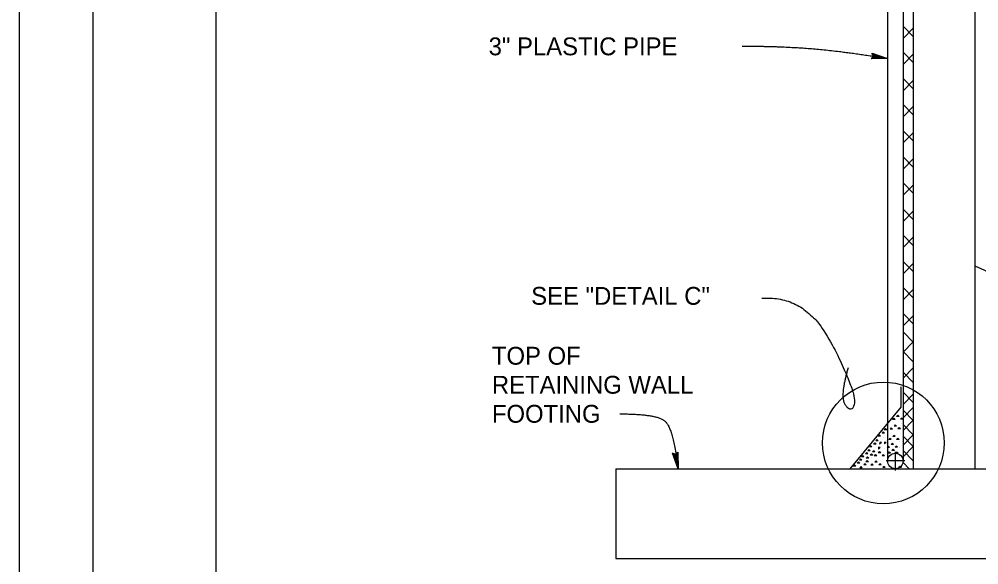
# Model space of a CAD drawing. Extents: x -893 to 867, y -474 to 712.
# Drawn here: x -893.5 to -503.7, y -247.4 to -25.9 of the extents above; entities that cross this region are included whole.
import ezdxf

# ---------------------------------------------------------------- set-up
doc = ezdxf.new("R2010")
doc.units = 0
for name, color, linetype in [('border_PLOTTING-ELEMENTS', 7, 'Continuous'), ('border_rw_22x34_Cut_Lines', 7, 'Continuous'), ('border_SHEET', 7, 'Continuous'), ('df_INLET', 7, 'Continuous'), ('pp_PRESENTATION', 7, 'Continuous'), ('rd_EARTHWORK', 7, 'Continuous'), ('rd_PROFILE-OG', 7, 'Continuous'), ('str_Center-Line-A', 7, 'Continuous'), ('str_Concrete-A', 7, 'Continuous'), ('str_Text-A', 7, 'Continuous')]:
    doc.layers.add(name, color=color, linetype=linetype)

msp = doc.modelspace()

# ---------------------------------------------------------------- linework, layer by layer
at = {"layer": 'border_PLOTTING-ELEMENTS'}
for points in [[(-893.45, -474.04), (866.55, -474.04), (866.55, 711.96), (-893.45, 711.96)], [(-863.45, 668.96), (836.55, 668.96), (836.55, -431.04), (-863.45, -431.04)]]:
    msp.add_lwpolyline(points, close=True, dxfattribs=at)
at = {"layer": 'border_rw_22x34_Cut_Lines'}
msp.add_lwpolyline([(-863.45, 668.96), (836.55, 668.96), (836.55, -431.04), (-863.45, -431.04)], close=True, dxfattribs=at)
at = {"layer": 'border_SHEET'}
msp.add_line((-813.45, -406.04), (-813.45, 643.96), dxfattribs=at)
at = {"layer": 'df_INLET'}
for p, q in [((-534.46, -28.73), (-530.29, -32.9)), ((-534.46, -33.73), (-530.29, -29.56)), ((-534.46, -39.34), (-530.29, -43.51)), ((-534.46, -44.34), (-530.29, -40.17)), ((-534.46, -49.95), (-530.29, -54.12)), ((-534.46, -54.95), (-530.29, -50.78)), ((-534.46, -60.56), (-530.29, -64.73)), ((-534.46, -65.56), (-530.29, -61.39)), ((-534.46, -71.17), (-530.29, -75.34)), ((-534.46, -76.17), (-530.29, -72)), ((-534.46, -81.78), (-530.29, -85.95)), ((-534.46, -86.78), (-530.29, -82.61)), ((-534.46, -92.39), (-530.29, -96.56)), ((-534.46, -97.39), (-530.29, -93.22)), ((-534.46, -103), (-530.29, -107.17)), ((-534.46, -108), (-530.29, -103.83)), ((-534.46, -113.61), (-530.29, -117.78)), ((-534.46, -118.61), (-530.29, -114.44)), ((-534.46, -124.22), (-530.29, -128.39)), ((-534.46, -129.22), (-530.29, -125.05)), ((-534.46, -134.83), (-530.29, -139)), ((-534.46, -139.83), (-530.29, -135.66)), ((-534.46, -145.44), (-530.29, -149.61)), ((-534.46, -150.44), (-530.29, -146.27)), ((-534.46, -152.79), (-530.29, -156.96)), ((-534.46, -161.05), (-530.29, -156.88)), ((-534.46, -160.86), (-530.29, -165.03)), ((-534.46, -171.66), (-530.29, -167.49)), ((-534.46, -169.2), (-530.29, -173.37)), ((-534.46, -177.27), (-530.29, -181.44)), ((-534.46, -182.27), (-530.29, -178.1)), ((-534.46, -187.69), (-530.29, -183.52)), ((-534.46, -184.62), (-530.29, -188.79)), ((-534.46, -192.88), (-530.29, -188.71)), ((-534.46, -190.42), (-530.29, -194.59)), ((-534.46, -198.79), (-530.29, -194.62)), ((-534.46, -195.23), (-530.29, -199.4)), ((-534.46, -203.49), (-530.29, -199.32)), ((-534.46, -201.03), (-530.29, -205.2)), ((-534.46, -205.84), (-531.94, -208.36))]:
    msp.add_line(p, q, dxfattribs=at)
at = {"layer": 'pp_PRESENTATION'}
msp.add_circle((-542.45, -197.9), 24.7, dxfattribs=at)
at = {"layer": 'rd_EARTHWORK'}
for p, q in [((-536.58, -186.64), (-537.07, -187.14)), ((-536.09, -187.14), (-536.58, -186.64)), ((-538.2, -187.84), (-538.69, -188.34)), ((-537.71, -188.34), (-538.69, -188.34)), ((-537.71, -188.34), (-538.2, -187.84)), ((-537.6, -190.59), (-538.09, -191.08)), ((-537.11, -191.08), (-537.6, -190.59)), ((-536.09, -187.14), (-537.07, -187.14)), ((-535.02, -187.82), (-535.51, -188.31)), ((-534.53, -188.31), (-535.51, -188.31)), ((-534.53, -188.31), (-535.02, -187.82)), ((-534.91, -190), (-534.91, -190)), ((-534.91, -190), (-534.91, -190)), ((-544.09, -194.61), (-544.58, -195.1)), ((-543.6, -195.1), (-544.09, -194.61)), ((-542.46, -193.41), (-542.96, -193.9)), ((-541.97, -193.9), (-542.96, -193.9)), ((-541.97, -193.9), (-542.46, -193.41)), ((-541.6, -192.12), (-542.09, -192.61)), ((-541.1, -192.61), (-542.09, -192.61)), ((-541.1, -192.61), (-541.6, -192.12)), ((-540.65, -192.86), (-540.65, -192.86)), ((-540.65, -192.86), (-540.65, -192.86)), ((-539.22, -191.79), (-539.72, -192.28)), ((-538.73, -192.28), (-539.72, -192.28)), ((-538.73, -192.28), (-539.22, -191.79)), ((-538.14, -194.85), (-538.63, -195.34)), ((-537.65, -195.34), (-538.14, -194.85)), ((-537.11, -191.08), (-538.09, -191.08)), ((-536.04, -191.76), (-536.53, -192.25)), ((-535.55, -192.25), (-536.53, -192.25)), ((-535.55, -192.25), (-536.04, -191.76)), ((-535.45, -194.26), (-535.45, -194.26)), ((-535.45, -194.26), (-535.45, -194.26)), ((-545.92, -197.86), (-546.42, -198.35)), ((-545.43, -198.35), (-546.42, -198.35)), ((-545.43, -198.35), (-545.92, -197.86)), ((-545.06, -196.57), (-545.55, -197.06)), ((-544.56, -197.06), (-545.55, -197.06)), ((-544.56, -197.06), (-545.06, -196.57)), ((-543.6, -195.1), (-544.58, -195.1)), ((-543.91, -197.72), (-543.98, -198.41)), ((-543.22, -197.78), (-543.98, -198.41)), ((-543.22, -197.78), (-543.91, -197.72)), ((-542.22, -195.54), (-542.22, -195.54)), ((-542.22, -195.54), (-542.22, -195.54)), ((-541.96, -197.62), (-542.03, -198.32)), ((-541.27, -197.69), (-542.03, -198.32)), ((-541.27, -197.69), (-541.96, -197.62)), ((-541.19, -197.12), (-541.19, -197.12)), ((-541.19, -197.12), (-541.19, -197.12)), ((-539.76, -196.05), (-540.26, -196.54)), ((-539.27, -196.54), (-540.26, -196.54)), ((-539.27, -196.54), (-539.76, -196.05)), ((-538.75, -198.03), (-539.24, -198.52)), ((-538.26, -198.52), (-539.24, -198.52)), ((-538.26, -198.52), (-538.75, -198.03)), ((-537.65, -195.34), (-538.63, -195.34)), ((-536.58, -196.02), (-537.07, -196.52)), ((-536.09, -196.52), (-537.07, -196.52)), ((-536.09, -196.52), (-536.58, -196.02)), ((-536.06, -197.44), (-536.06, -197.44)), ((-536.06, -197.44), (-536.06, -197.44)), ((-549.19, -201.86), (-549.68, -202.35)), ((-548.7, -202.35), (-549.68, -202.35)), ((-548.7, -202.35), (-549.19, -201.86)), ((-548.32, -200.56), (-548.81, -201.06)), ((-547.83, -201.06), (-548.81, -201.06)), ((-547.83, -201.06), (-548.32, -200.56)), ((-547.55, -199.06), (-548.04, -199.55)), ((-547.06, -199.55), (-548.04, -199.55)), ((-547.25, -202.37), (-547.75, -202.87)), ((-547.06, -199.55), (-547.55, -199.06)), ((-546.76, -202.87), (-547.25, -202.37)), ((-546.39, -201.08), (-546.88, -201.57)), ((-545.9, -201.57), (-546.88, -201.57)), ((-545.9, -201.57), (-546.39, -201.08)), ((-544.8, -201.42), (-544.8, -201.42)), ((-544.8, -201.42), (-544.8, -201.42)), ((-544.02, -201.5), (-544.51, -201.99)), ((-543.53, -201.99), (-544.51, -201.99)), ((-544.39, -199.68), (-544.46, -200.38)), ((-543.7, -199.75), (-544.46, -200.38)), ((-543.7, -199.75), (-544.39, -199.68)), ((-543.53, -201.99), (-544.02, -201.5)), ((-542.46, -202.67), (-542.96, -203.16)), ((-541.97, -203.16), (-542.46, -202.67)), ((-541.8, -200.3), (-541.8, -200.3)), ((-541.8, -200.3), (-541.8, -200.3)), ((-541.33, -200.9), (-541.33, -200.9)), ((-541.33, -200.9), (-541.33, -200.9)), ((-540.38, -199.23), (-540.87, -199.72)), ((-539.89, -199.72), (-540.87, -199.72)), ((-540.09, -201.63), (-540.58, -202.12)), ((-539.59, -202.12), (-540.58, -202.12)), ((-539.89, -199.72), (-540.38, -199.23)), ((-539.59, -202.12), (-540.09, -201.63)), ((-538.46, -200.43), (-538.95, -200.92)), ((-537.97, -200.92), (-538.95, -200.92)), ((-537.97, -200.92), (-538.46, -200.43)), ((-537.19, -199.2), (-537.69, -199.69)), ((-536.7, -199.69), (-537.69, -199.69)), ((-536.9, -201.6), (-537.39, -202.09)), ((-536.41, -202.09), (-537.39, -202.09)), ((-536.7, -199.69), (-537.19, -199.2)), ((-536.41, -202.09), (-536.9, -201.6)), ((-535.77, -199.84), (-535.77, -199.84)), ((-535.77, -199.84), (-535.77, -199.84)), ((-552.54, -205.64), (-553.03, -206.13)), ((-552.05, -206.13), (-553.03, -206.13)), ((-552.05, -206.13), (-552.54, -205.64)), ((-551.67, -204.35), (-552.17, -204.84)), ((-551.18, -204.84), (-552.17, -204.84)), ((-551.18, -204.84), (-551.67, -204.35)), ((-550.81, -203.06), (-551.31, -203.55)), ((-550.32, -203.55), (-551.31, -203.55)), ((-550.32, -203.55), (-550.81, -203.06)), ((-549.9, -206.33), (-550.39, -206.82)), ((-549.41, -206.82), (-549.9, -206.33)), ((-549.03, -205.04), (-549.52, -205.53)), ((-548.54, -205.53), (-549.52, -205.53)), ((-548.88, -203.57), (-549.37, -204.07)), ((-548.39, -204.07), (-549.37, -204.07)), ((-548.54, -205.53), (-549.03, -205.04)), ((-548.39, -204.07), (-548.88, -203.57)), ((-546.76, -202.87), (-547.75, -202.87)), ((-547.02, -206.38), (-547.51, -206.87)), ((-547.07, -203.77), (-547.07, -203.77)), ((-547.07, -203.77), (-547.07, -203.77)), ((-546.53, -206.87), (-547.02, -206.38)), ((-545.65, -202.7), (-546.14, -203.19)), ((-545.16, -203.19), (-546.14, -203.19)), ((-545.39, -205.18), (-545.89, -205.67)), ((-544.9, -205.67), (-545.89, -205.67)), ((-545.16, -203.19), (-545.65, -202.7)), ((-544.9, -205.67), (-545.39, -205.18)), ((-543.83, -206.35), (-544.33, -206.84)), ((-543.34, -206.84), (-543.83, -206.35)), ((-541.97, -203.16), (-542.96, -203.16)), ((-542.7, -204.59), (-542.7, -204.59)), ((-542.7, -204.59), (-542.7, -204.59)), ((-541.51, -202.7), (-541.51, -202.7)), ((-541.51, -202.7), (-541.51, -202.7)), ((-554.17, -206.84), (-554.66, -207.33)), ((-553.67, -207.33), (-554.66, -207.33)), ((-553.67, -207.33), (-554.17, -206.84)), ((-551.52, -207.53), (-552.02, -208.02)), ((-551.03, -208.02), (-552.02, -208.02)), ((-551.03, -208.02), (-551.52, -207.53)), ((-549.41, -206.82), (-550.39, -206.82)), ((-548.44, -207.45), (-548.44, -207.45)), ((-548.44, -207.45), (-548.44, -207.45)), ((-546.53, -206.87), (-547.51, -206.87)), ((-543.34, -206.84), (-544.33, -206.84)), ((-542.14, -207.44), (-542.63, -207.93)), ((-541.65, -207.93), (-542.63, -207.93)), ((-541.65, -207.93), (-542.14, -207.44)), ((-535.62, -207.41), (-536.11, -207.91)), ((-535.13, -207.91), (-536.11, -207.91)), ((-535.13, -207.91), (-535.62, -207.41))]:
    msp.add_line(p, q, dxfattribs=at)
at = {"layer": 'rd_PROFILE-OG'}
msp.add_line((-505.28, -126.08), (-437.69, -156.08), dxfattribs=at)
at = {"layer": 'str_Center-Line-A'}
for p, q in [((-537.59, -201.48), (-537.59, -209.14)), ((-533.79, -205.24), (-541.35, -205.24))]:
    msp.add_line(p, q, dxfattribs=at)
at = {"layer": 'str_Concrete-A'}
for p, q in [((-505.28, 119.77), (-505.28, -208.36)), ((-534.46, 82.62), (-534.46, -182.69)), ((-530.29, 84.34), (-530.29, -208.36)), ((-540.71, 0.98), (-540.71, -189.79)), ((-535.41, -175.1), (-535.41, -183.36)), ((-534.46, -182.69), (-534.46, -205.24)), ((-535.41, -183.36), (-556.02, -208.36)), ((-540.71, -189.79), (-540.71, -204.99)), ((-651.11, -208.36), (-442.78, -208.36)), ((-651.11, -208.36), (-651.11, -244.82)), ((-651.11, -244.82), (-442.78, -244.82))]:
    msp.add_line(p, q, dxfattribs=at)
msp.add_circle((-537.59, -205.24), 3.13, dxfattribs=at)
at = {"layer": 'str_Text-A'}
for p, q in [((-546.98, -41.46), (-547.4, -41.95)), ((-540.71, -41.89), (-547.4, -41.95)), ((-540.71, -41.89), (-547.19, -41.7)), ((-546.81, -40.37), (-547.05, -39.77)), ((-547.05, -39.77), (-540.71, -41.89)), ((-546.56, -40.96), (-546.98, -41.46)), ((-546.98, -41.46), (-540.71, -41.89)), ((-546.93, -40.07), (-540.71, -41.89)), ((-540.71, -41.89), (-546.81, -40.37)), ((-546.81, -40.37), (-546.56, -40.96)), ((-546.77, -41.21), (-540.71, -41.89)), ((-540.71, -41.89), (-546.68, -40.67)), ((-546.56, -40.96), (-540.71, -41.89)), ((-627.43, -202.31), (-628.03, -202.07)), ((-625.75, -208.36), (-628.03, -202.07)), ((-625.75, -208.36), (-627.73, -202.19)), ((-627.43, -202.31), (-625.75, -208.36)), ((-626.82, -202.54), (-627.43, -202.31)), ((-627.13, -202.42), (-625.75, -208.36)), ((-626.34, -202.11), (-626.82, -202.54)), ((-626.82, -202.54), (-625.75, -208.36)), ((-625.75, -208.36), (-626.58, -202.32)), ((-626.34, -202.11), (-625.86, -201.67)), ((-625.75, -208.36), (-626.34, -202.11)), ((-626.1, -201.89), (-625.75, -208.36)), ((-625.86, -201.67), (-625.75, -208.36))]:
    msp.add_line(p, q, dxfattribs=at)
for points in [[(-599.74, -36.85), (-584.18, -36.85), (-558.39, -38.94), (-540.71, -41.89)], [(-591.75, -139.18), (-573.69, -137.84), (-553.53, -176.95), (-554.88, -186.16), (-560.29, -179.72), (-556.6, -167.29)], [(-649.54, -186.12), (-635.06, -186.12), (-627.84, -191.5), (-625.75, -208.36)]]:
    msp.add_open_spline(points, degree=2, dxfattribs=at)

# ---------------------------------------------------------------- texts
for s, p in [('3" PLASTIC PIPE', (-702.77, -40.57)), ('SEE "DETAIL C"', (-685.48, -141.84)), ('TOP OF ', (-701.45, -166.15)), ('RETAINING WALL ', (-701.45, -177.93)), ('FOOTING', (-701.45, -189.71))]:
    msp.add_text(s, height=7.247, dxfattribs=at).set_placement(p)

doc.saveas('drawing.dxf')
